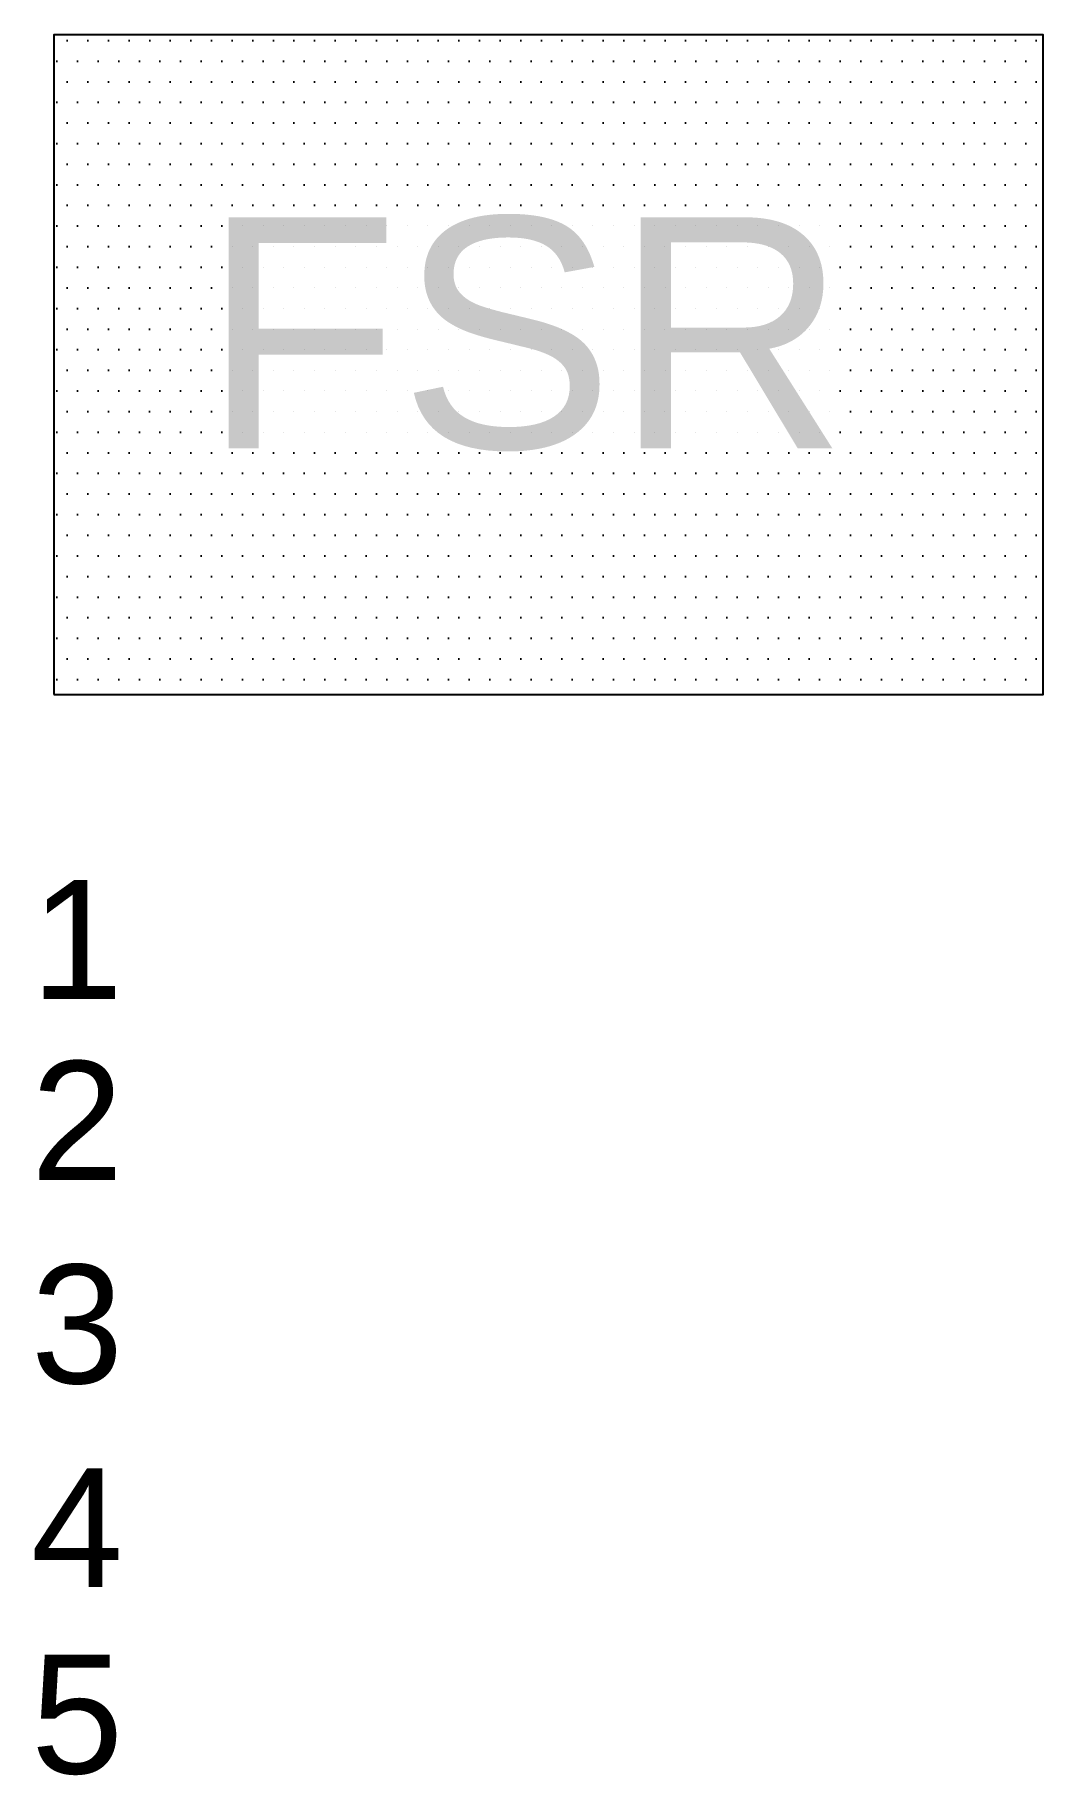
# Model space of a CAD drawing. Header units: metres. Extents: x -20.42 to -18.89, y 17.16 to 19.8.
import ezdxf

# ---------------------------------------------------------------- set-up
doc = ezdxf.new("R2010")
doc.units = ezdxf.units.M
doc.header["$MEASUREMENT"] = 0
doc.layers.get('0').update_dxf_attribs({"linetype": 'CONTINUOUS'})
for name, color, linetype in [('ATTRIBUT1', 7, 'CONTINUOUS'), ('ATTRIBUT2', 7, 'CONTINUOUS'), ('ATTRIBUT3', 7, 'CONTINUOUS'), ('ATTRIBUT4', 7, 'CONTINUOUS'), ('ATTRIBUT5', 7, 'CONTINUOUS'), ('technAnlage_FSR', 7, 'CONTINUOUS')]:
    doc.layers.add(name, color=color, linetype=linetype)
doc.styles.add('ARIAL', font='arial.ttf')

# ---------------------------------------------------------------- blocks, each defined once
blk = doc.blocks.new('FSR')
h = blk.add_hatch()
h.set_pattern_fill('DOTS', color=23, scale=0.5)
h.set_pattern_definition([(0, (19.643015, -19.301132), (0.015625, 0.03125), [0, -0.03125])])
h.paths.add_polyline_path([(0.75, 0.5), (-0.75, 0.5), (-0.75, -0.5), (0.75, -0.5)])
h.paths.add_polyline_path([(-0.6154, -0.2231), (0.5434, -0.2231), (0.5434, 0.3198), (-0.6154, 0.3198)], flags=24)
blk.add_lwpolyline([(-0.75, -0.5), (0.75, -0.5), (0.75, 0.5), (-0.75, 0.5)], close=True)
at = {"style": 'ARIAL'}
blk.add_text('FSR', height=0.35, dxfattribs=at).set_placement((-0.5249, -0.1266))
at = {"layer": 'ATTRIBUT1', "style": 'ARIAL'}
blk.add_attdef('ATTR1', (-0.7845, -0.9614), '', height=0.18, dxfattribs=at)
at = {"layer": 'ATTRIBUT2', "style": 'ARIAL'}
blk.add_attdef('ATTR2', (-0.7845, -1.2357), '', height=0.18, dxfattribs=at)
at = {"layer": 'ATTRIBUT3', "style": 'ARIAL'}
blk.add_attdef('ATTR3', (-0.7845, -1.5442), '', height=0.18, dxfattribs=at)
at = {"layer": 'ATTRIBUT4', "style": 'ARIAL'}
blk.add_attdef('ATTR4', (-0.7845, -1.8528), '', height=0.18, dxfattribs=at)
at = {"layer": 'ATTRIBUT5', "style": 'ARIAL'}
blk.add_attdef('ATTR5', (-0.7845, -2.1357), '', height=0.18, dxfattribs=at)

msp = doc.modelspace()

# ---------------------------------------------------------------- block references
at = {"layer": 'technAnlage_FSR'}
msp.add_blockref('FSR', (-19.643, 19.3011), dxfattribs=at).add_auto_attribs({'ATTR1': '1', 'ATTR2': '2', 'ATTR3': '3', 'ATTR4': '4', 'ATTR5': '5'})

doc.saveas('drawing.dxf')
